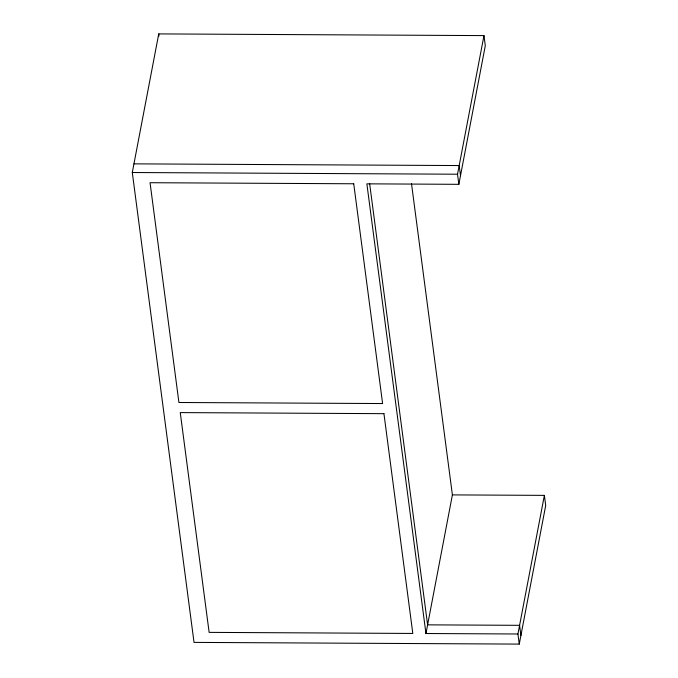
<?xml version="1.0" encoding="UTF-8"?>
<svg xmlns="http://www.w3.org/2000/svg" width="678" height="678" viewBox="0 0 678 678"><rect width="100%" height="100%" fill="white"/><g stroke="black" fill="none" stroke-linecap="round" stroke-linejoin="round"><path stroke-width="1.02" d="M544.383 495.372L545.705 505.483L519.263 644.1L194.027 642.397L132.295 172.517L158.737 33.9L483.973 35.603L485.295 45.706L458.853 184.323L366.874 183.84L425.954 633.515L517.933 633.998L544.383 495.372L452.395 494.898L425.954 633.515M458.853 184.323L457.531 174.221L483.973 35.603M133.947 163.856L459.184 165.559L460.506 175.661M132.295 172.517L457.531 174.221M520.916 635.439L519.585 625.328L427.606 624.853L369.629 183.569M517.933 633.998L519.263 644.1M411.495 183.585L452.395 494.898M158.737 33.9L159.008 36.002M353.73 183.772L150.05 182.713L178.924 402.495L382.604 403.554L353.73 183.772M383.934 413.665L180.255 412.597L209.129 632.379L412.809 633.447L383.934 413.665"/></g></svg>
